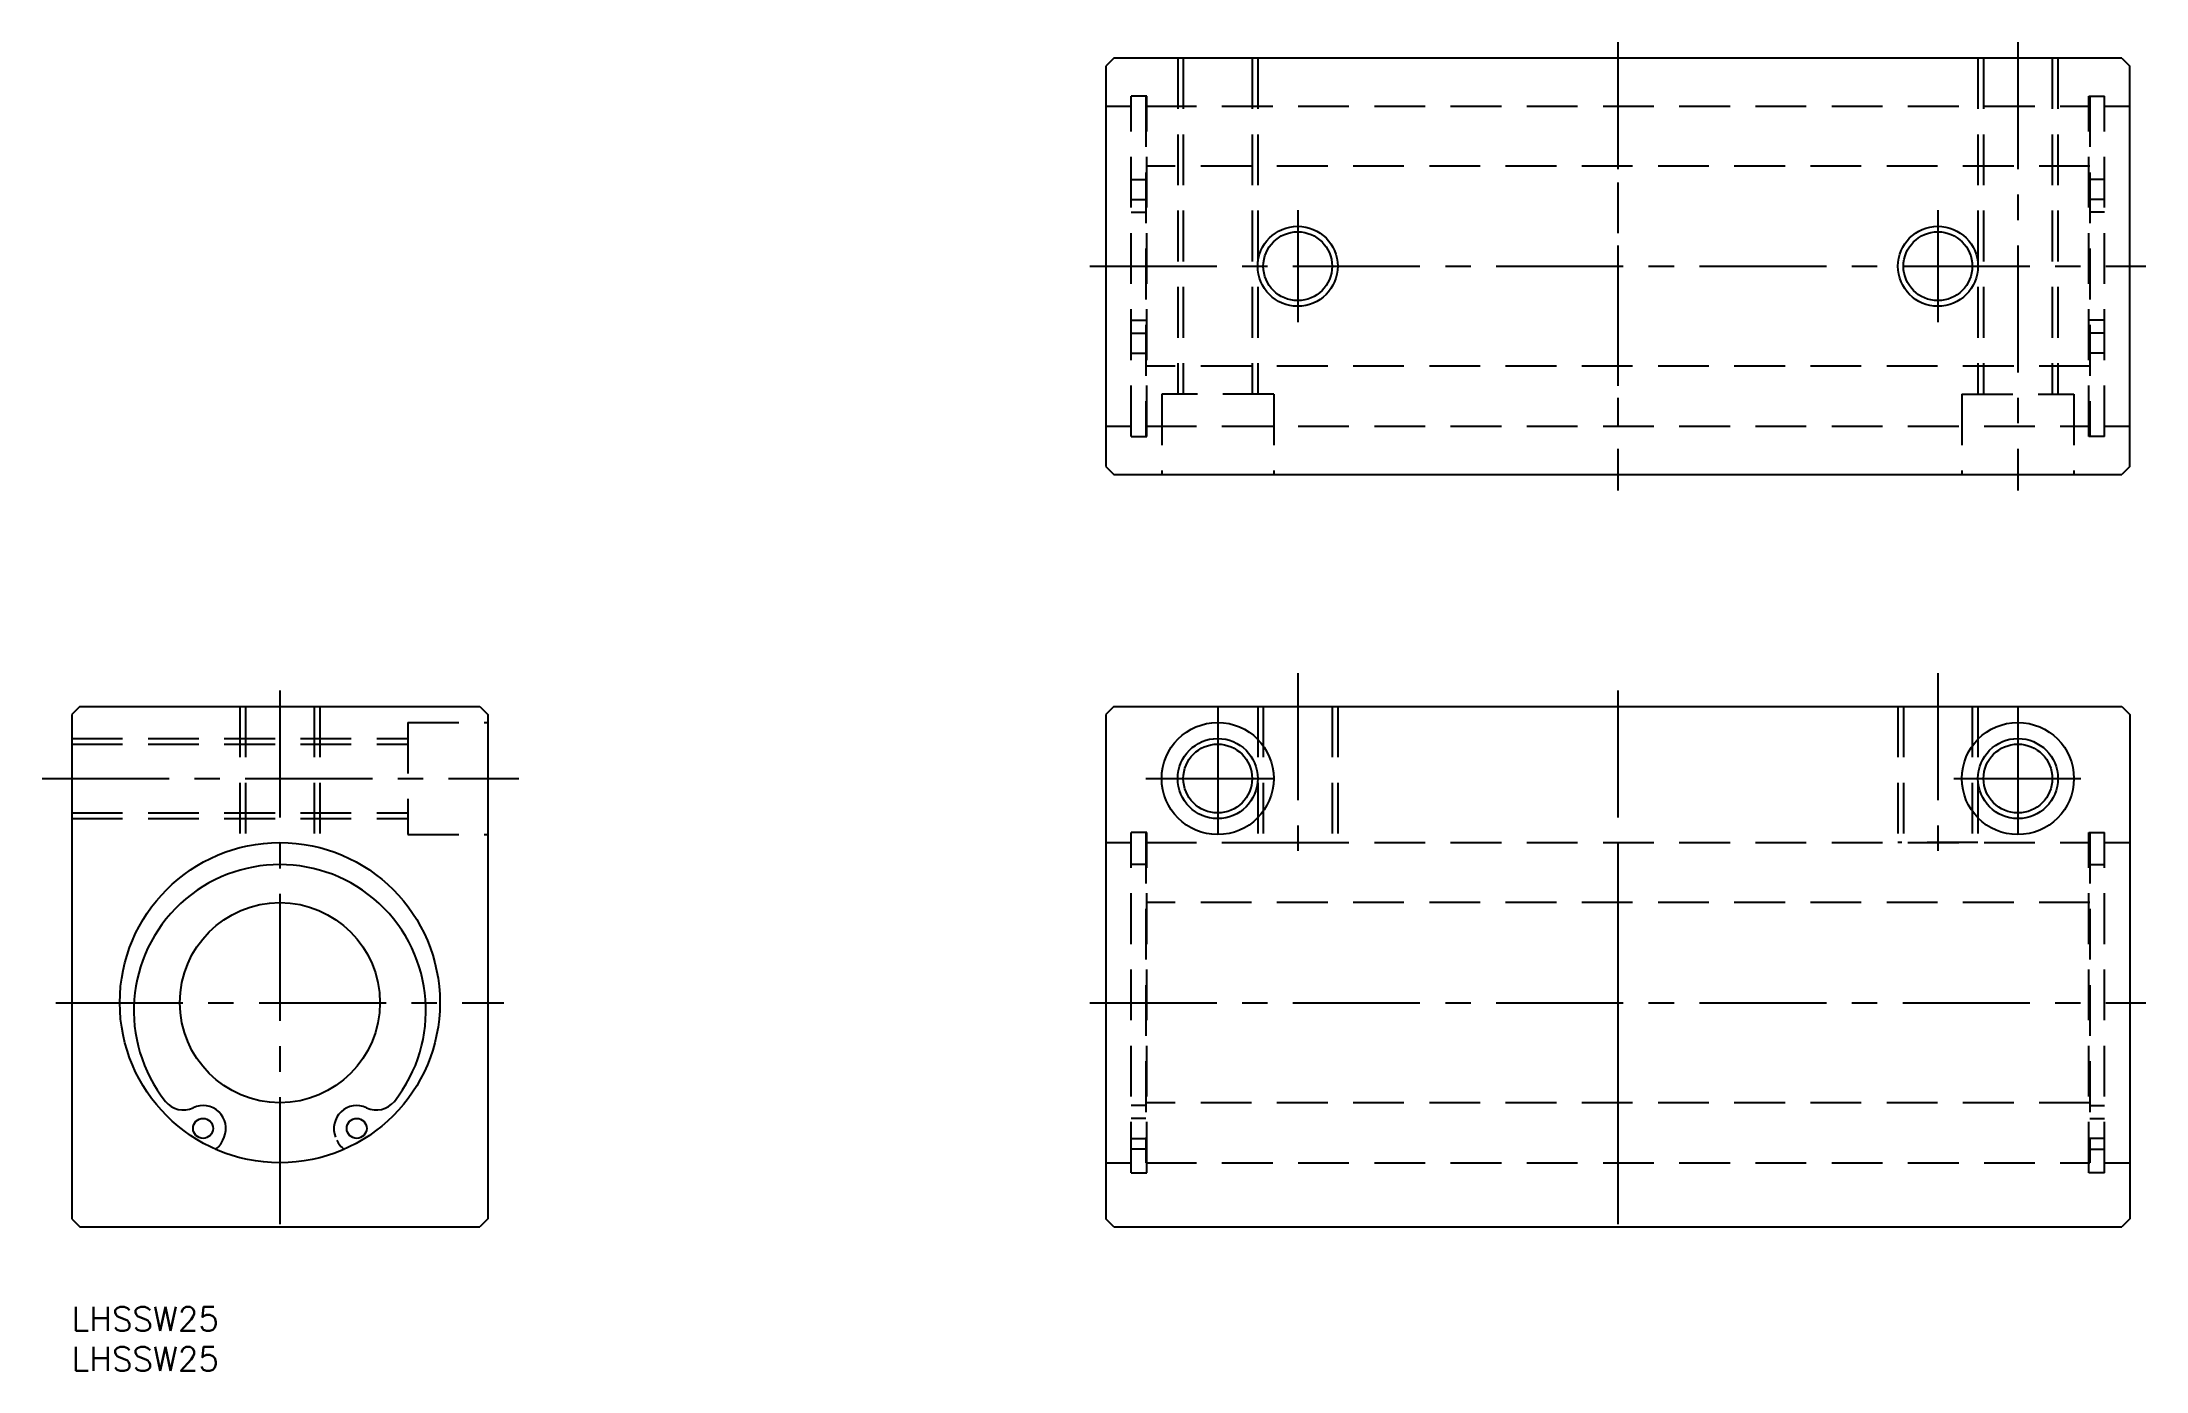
# Model space of a CAD drawing. Extents: x -4 to 259, y -8 to 158.
import ezdxf

# ---------------------------------------------------------------- set-up
doc = ezdxf.new("R2010")
doc.units = 0
doc.header["$LTSCALE"] = 0.5
doc.linetypes.add('CENTER', pattern=[50.8, 31.75, -6.35, 6.35, -6.35])
doc.linetypes.add('DASHED', pattern=[19.05, 12.7, -6.35])
for name, color, linetype in [('MSM_CENTER', 1, 'CENTER'), ('MSM_CONTINUOUS', 7, 'CONTINUOUS'), ('MSM_DASHED', 4, 'DASHED'), ('MSM_NARROW', 5, 'CONTINUOUS'), ('MSM_PART_NUMBER', 7, 'CONTINUOUS')]:
    doc.layers.add(name, color=color, linetype=linetype)
doc.styles.get("Standard").update_dxf_attribs({"font": 'txt.shx', "height": 3, "bigfont": 'bigfont.shx'})

# ---------------------------------------------------------------- blocks, each defined once
blk = doc.blocks.new('*U13')
at = {"layer": 'MSM_PART_NUMBER'}
blk.add_text('LHSSW25', height=3, dxfattribs=at).set_placement((0, -3))
blk = doc.blocks.new('*U14')
at = {"layer": 'MSM_PART_NUMBER'}
blk.add_text('LHSSW25', height=3, dxfattribs=at).set_placement((0, -8))

msp = doc.modelspace()

# ---------------------------------------------------------------- linework, layer by layer
at = {"layer": 'MSM_CENTER'}
for p, q in [((193.2, 158), (193.2, 102)), ((243.2, 158), (243.2, 102)), ((153.2, 137), (153.2, 123)), ((233.2, 137), (233.2, 123)), ((127.2, 130), (259.2, 130)), ((153.2, 79.18), (153.2, 55.15)), ((233.2, 79.18), (233.2, 55.15)), ((26, 77), (26, 8)), ((193.2, 77), (193.2, 8)), ((143.2, 75), (143.2, 57.75)), ((243.2, 75), (243.2, 57.75)), ((-3.72, 66), (55.85, 66)), ((134.2, 66), (151.2, 66)), ((235.2, 66), (252.2, 66)), ((-2, 38), (54, 38)), ((127.2, 38), (259.2, 38))]:
    msp.add_line(p, q, dxfattribs=at)
at = {"layer": 'MSM_CONTINUOUS'}
for p, q in [((130.2, 156), (129.2, 155)), ((256.2, 156), (130.2, 156)), ((256.2, 156), (257.2, 155)), ((129.2, 155), (129.2, 105)), ((257.2, 105), (257.2, 155)), ((129.2, 105), (130.2, 104)), ((130.2, 104), (256.2, 104)), ((257.2, 105), (256.2, 104)), ((1, 75), (0, 74)), ((0, 74), (0, 11)), ((1, 75), (51, 75)), ((51, 75), (52, 74)), ((52, 74), (52, 11)), ((130.2, 75), (129.2, 74)), ((129.2, 74), (129.2, 11)), ((130.2, 75), (256.2, 75)), ((256.2, 75), (257.2, 74)), ((257.2, 74), (257.2, 11)), ((52, 58.25), (52, 58.25)), ((52, 42.5), (52, 42.5)), ((18.88, 20.84), (19.03, 21.21)), ((0, 11), (1, 10)), ((52, 11), (51, 10)), ((130.2, 10), (129.2, 11)), ((257.2, 11), (256.2, 10)), ((1, 10), (51, 10)), ((130.2, 10), (256.2, 10))]:
    msp.add_line(p, q, dxfattribs=at)
for centre, radius in [((153.2, 130), 4.3), ((233.2, 130), 4.3), ((143.2, 66), 7), ((243.2, 66), 7), ((143.2, 66), 4.3), ((243.2, 66), 4.3), ((26, 38), 20), ((26, 38), 12.5), ((16.4, 22.3), 1.25), ((35.6, 22.3), 1.25)]:
    msp.add_circle(centre, radius, dxfattribs=at)
for centre, radius, start, end in [((26, 37), 18.25, 321.621, 218.379), ((13.93, 27.44), 2.85, 218.379, 295.7059), ((16.4, 22.3), 2.85, 337.4615, 115.7059), ((35.6, 22.3), 2.85, 64.2941, 202.5385), ((38.07, 27.44), 2.85, 244.2941, 321.621), ((16.57, 21.79), 2.5, 303.0556, 337.4615), ((35.43, 21.79), 2.5, 202.5385, 236.9444)]:
    msp.add_arc(centre, radius, start, end, dxfattribs=at)
at = {"layer": 'MSM_DASHED'}
for p, q in [((138.2, 156), (138.2, 114)), ((138.9, 156), (138.9, 114)), ((147.5, 156), (147.5, 114)), ((148.2, 156), (148.2, 114)), ((238.2, 156), (238.2, 114)), ((238.9, 156), (238.9, 114)), ((247.5, 156), (247.5, 114)), ((248.2, 156), (248.2, 114)), ((129.2, 150), (132.4, 150)), ((132.4, 108.75), (132.4, 151.25)), ((134.35, 151.25), (132.4, 151.25)), ((134.2, 151.25), (134.2, 108.75)), ((134.2, 150), (252.2, 150)), ((134.35, 108.75), (134.35, 151.25)), ((193.2, 150), (193.2, 110)), ((252.05, 108.75), (252.05, 151.25)), ((252.05, 151.25), (254, 151.25)), ((252.2, 151.25), (252.2, 108.75)), ((254, 108.75), (254, 151.25)), ((254, 150), (257.2, 150)), ((252.2, 142.5), (134.2, 142.5)), ((132.4, 140.85), (134.2, 140.85)), ((254, 140.85), (252.2, 140.85)), ((132.4, 138.35), (134.2, 138.35)), ((132.4, 136.75), (134.2, 136.75)), ((254, 138.35), (252.2, 138.35)), ((254, 136.75), (252.2, 136.75)), ((132.4, 123.25), (134.2, 123.25)), ((132.4, 121.65), (134.2, 121.65)), ((254, 123.25), (252.2, 123.25)), ((254, 121.65), (252.2, 121.65)), ((132.4, 119.15), (134.2, 119.15)), ((254, 119.15), (252.2, 119.15)), ((252.2, 117.5), (134.2, 117.5)), ((136.2, 114), (136.2, 104)), ((150.2, 114), (136.2, 114)), ((150.2, 114), (150.2, 104)), ((236.2, 114), (236.2, 104)), ((236.2, 114), (250.2, 114)), ((250.2, 114), (250.2, 104)), ((129.2, 110), (132.4, 110)), ((132.4, 108.75), (134.35, 108.75)), ((134.2, 110), (252.2, 110)), ((254, 108.75), (252.05, 108.75)), ((254, 110), (257.2, 110)), ((21, 75), (21, 57.36)), ((21.7, 75), (21.7, 57.53)), ((30.3, 75), (30.3, 57.53)), ((31, 75), (31, 57.36)), ((148.2, 75), (148.2, 58)), ((148.9, 75), (148.9, 58)), ((157.5, 75), (157.5, 58)), ((158.2, 75), (158.2, 58)), ((228.2, 75), (228.2, 58)), ((228.9, 75), (228.9, 58)), ((237.5, 75), (237.5, 58)), ((238.2, 75), (238.2, 58)), ((0, 71), (42, 71)), ((42, 73), (42, 59)), ((42, 73), (52, 73)), ((0, 70.3), (42, 70.3)), ((0, 61.7), (42, 61.7)), ((0, 61), (42, 61)), ((42, 59), (52, 59)), ((129.2, 58), (132.4, 58)), ((132.4, 16.75), (132.4, 59.25)), ((134.35, 59.25), (132.4, 59.25)), ((134.2, 59.25), (134.2, 18)), ((134.2, 58), (252.2, 58)), ((134.35, 16.75), (134.35, 59.25)), ((148.2, 58), (158.2, 58)), ((193.2, 58), (193.2, 18)), ((238.2, 58), (228.2, 58)), ((252.05, 16.75), (252.05, 59.25)), ((252.05, 59.25), (254, 59.25)), ((252.2, 59.25), (252.2, 18)), ((254, 16.75), (254, 59.25)), ((254, 58), (257.2, 58)), ((134.2, 55.25), (132.4, 55.25)), ((252.2, 55.25), (254, 55.25)), ((252.2, 50.5), (134.2, 50.5)), ((134.2, 25.15), (132.4, 25.15)), ((252.2, 25.5), (134.2, 25.5)), ((252.2, 25.15), (254, 25.15)), ((134.2, 23.55), (132.4, 23.55)), ((132.4, 21.05), (134.2, 21.05)), ((252.2, 23.55), (254, 23.55)), ((254, 21.05), (252.2, 21.05)), ((134.2, 19.7), (132.4, 19.7)), ((252.2, 19.7), (254, 19.7)), ((129.2, 18), (132.4, 18)), ((132.4, 16.75), (134.35, 16.75)), ((134.2, 18), (252.2, 18)), ((254, 16.75), (252.05, 16.75)), ((254, 18), (257.2, 18))]:
    msp.add_line(p, q, dxfattribs=at)
at = {"layer": 'MSM_NARROW'}
for centre in [(153.2, 130), (233.2, 130), (143.2, 66), (243.2, 66)]:
    msp.add_circle(centre, 5, dxfattribs=at)

# ---------------------------------------------------------------- block references
at = {"layer": 'MSM_CONTINUOUS'}
for name in ['*U13', '*U14']:
    msp.add_blockref(name, (0, 0), dxfattribs=at)

doc.saveas('drawing.dxf')
